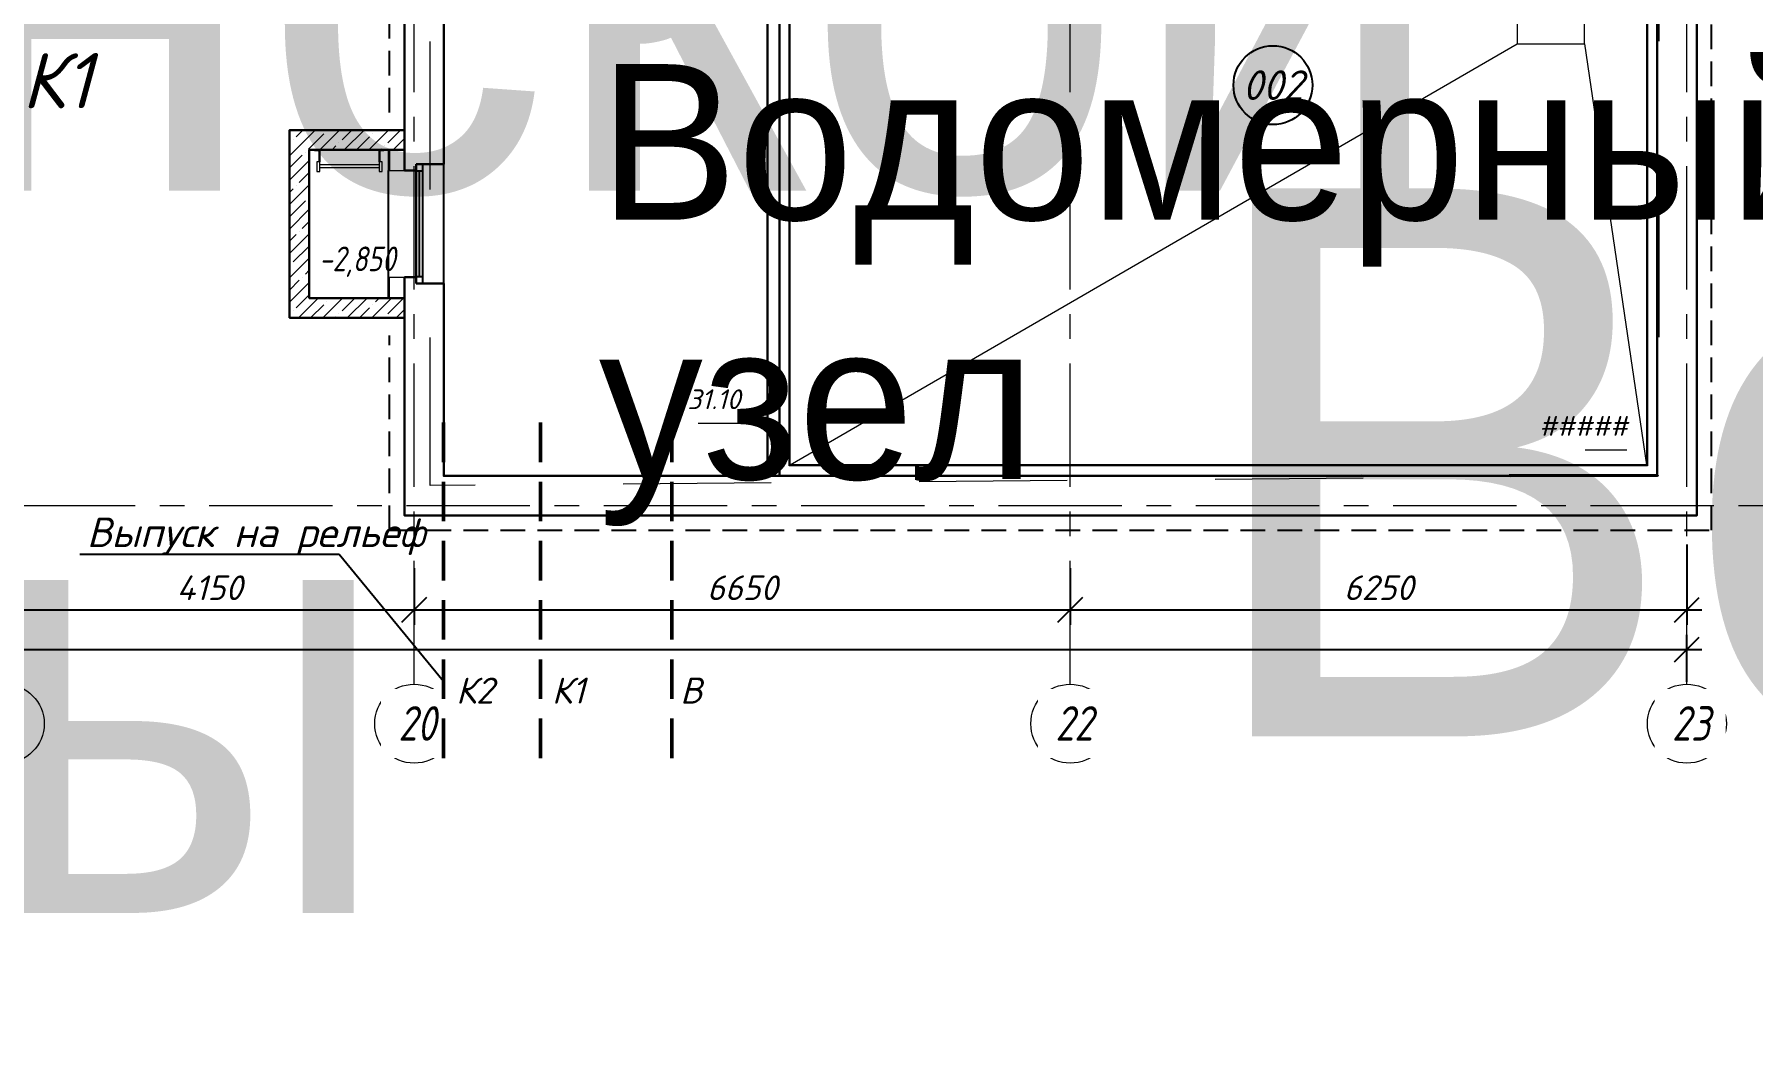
# Model space of a CAD drawing. Header units: millimetres. Extents: x -9096648 to 8741128, y -70248 to 735163.
# Drawn here: x -160139 to -142723, y -70248 to -60020 of the extents above; entities that cross this region are included whole.
import ezdxf
from ezdxf import colors
from ezdxf.entities.mleader import LeaderData, LeaderLine
from ezdxf.enums import TextEntityAlignment as Align
from ezdxf.math import Vec2, Vec3

# ---------------------------------------------------------------- set-up
doc = ezdxf.new("R2018")
doc.units = ezdxf.units.MM
for name, pattern in [('ADSK_Скрыто', [6, 3, -3]), ('CENTER', [2, 1.25, -0.25, 0.25, -0.25]), ('HIDDEN', [6, 4, -2]), ('TRATTEGGIATA', [0.75, 0.5, -0.25])]:
    doc.linetypes.add(name, pattern=pattern)
doc.layers.get('Defpoints').update_dxf_attribs({"color": 6})
doc.layers.add('25. ЗАЛИВКА ЗОН', color=7, linetype='Continuous', lineweight=0, transparency=0.2)
for name, color, linetype, lineweight in [('_Скрыто_', 7, 'ADSK_Скрыто', 9), ('АР_Маркер экспликации', 239, 'Continuous', 13), ('АР_МосжилНии_Стены', 202, 'Continuous', 30), ('АР_Номер помещения', 1, 'Continuous', 25), ('АР_Оси', 193, 'Continuous', 9), ('АР_Оси размеры', 164, 'Continuous', 9), ('АР_Отметки', 250, 'Continuous', 15), ('АР_Перегородки кирпич', 244, 'Continuous', 30), ('АР_Помещения_площадь', 19, 'Continuous', 9), ('АР_Размеры', 175, 'Continuous', 9), ('АР_Сети', 250, 'Continuous', 30), ('АР_Сущ Несущая стена', 202, 'Continuous', 30), ('АР_тонкая линия', 250, 'Continuous', 0), ('АР_Штриховка монолит', 250, 'Continuous', 9), ('Подвал', 250, 'Continuous', 30), ('Специальное оборудование', 7, 'Continuous', 9), ('СТЕНЫ несущие ЛИДЕР', 7, 'Continuous', 30)]:
    doc.layers.add(name, color=color, linetype=linetype, lineweight=lineweight)
doc.layers.add('АР_Названия помещений', color=124, linetype='Continuous', lineweight=5, plot=False)
doc.layers.add('АР_новое окно', color=160, linetype='Continuous')
doc.layers.add('АР_Таблицы', color=250, linetype='Continuous')
doc.styles.add('ISOCPEUR', font='isocpeui.ttf', dxfattribs={"height": 250})
doc.styles.get("Standard").update_dxf_attribs({"font": 'arial.ttf'})
doc.styles.add('ГОСТ 2.304', font='isocpeur.ttf', dxfattribs={"width": 0.7})
doc.dimstyles.new('СПДС', dxfattribs={"dimscale": 100, "dimtxt": 2.5, "dimasz": 2.5, "dimexe": 1.5, "dimexo": 0, "dimgap": 1, "dimtad": 1, "dimdec": 0, "dimrnd": 1, "dimtxsty": 'ГОСТ 2.304', "dimblk": 'OBLIQUE', "dimcen": 2.5, "dimdle": 1.5, "dimadec": 0, "dimazin": 2, "dimtfac": 0.75, "dimtdec": 0, "dimtmove": 1, "dimatfit": 3, "dimfxl": 1, "dimtolj": 1, "dimarcsym": 1})

# ---------------------------------------------------------------- blocks, each defined once
blk = doc.blocks.new('*U1984')
at = {"layer": 'АР_новое окно', "color": 8, "lineweight": 20}
for p, q in [((0, 1210), (-70, 1210)), ((0, 0), (-70, 0))]:
    blk.add_line(p, q, dxfattribs=at)
at = {"layer": 'АР_новое окно', "color": 8}
for p, q in [((-70, 1210), (-70, 0)), ((-70, 0), (-70, 1210)), ((0, 1140), (-70, 1140)), ((-35, 1140), (-35, 70)), ((0, 1210), (0, 0)), ((0, 70), (-70, 70))]:
    blk.add_line(p, q, dxfattribs=at)
blk = doc.blocks.new('_Oblique')
at = {"color": 8, "linetype": 'ByBlock', "lineweight": -2}
blk.add_line((-0.5, -0.5), (0.5, 0.5), dxfattribs=at)
blk = doc.blocks.new('*D2758')
at = {"layer": 'Defpoints', "color": 0, "ltscale": 100, "transparency": 16777216}
for p in [(-160439, -65431), (-156289, -65431), (-156289, -65853)]:
    blk.add_point(p, dxfattribs=at)
at = {"layer": 'АР_Оси размеры', "color": 8, "lineweight": -2, "ltscale": 100, "transparency": 16777216}
for p, q in [((-160439, -65431), (-160439, -66003)), ((-156289, -65431), (-156289, -66003)), ((-160589, -65853), (-156139, -65853))]:
    blk.add_line(p, q, dxfattribs=at)
at = {"layer": 'АР_Оси размеры', "color": 8, "lineweight": -2, "ltscale": 100, "transparency": 16777216, "xscale": 250, "yscale": 250, "zscale": 250, "rotation": 180}
blk.add_blockref('_Oblique', (-160439, -65853), dxfattribs=at)
at = {"layer": 'АР_Оси размеры', "color": 8, "lineweight": -2, "ltscale": 100, "transparency": 16777216, "xscale": 250, "yscale": 250, "zscale": 250}
blk.add_blockref('_Oblique', (-156289, -65853), dxfattribs=at)
at = {"layer": 'АР_Оси размеры', "color": 8, "ltscale": 100, "transparency": 16777216, "insert": (-158364, -65628), "char_height": 250, "attachment_point": 5, "style": 'ISOCPEUR'}
blk.add_mtext('\\A1;4150', dxfattribs=at)
blk = doc.blocks.new('*D2759')
at = {"layer": 'Defpoints', "color": 0, "ltscale": 100, "transparency": 16777216}
for p in [(-156289, -65431), (-149639, -65431), (-149639, -65853)]:
    blk.add_point(p, dxfattribs=at)
at = {"layer": 'АР_Оси размеры', "color": 8, "lineweight": -2, "ltscale": 100, "transparency": 16777216}
for p, q in [((-156289, -65431), (-156289, -66003)), ((-149639, -65431), (-149639, -66003)), ((-156439, -65853), (-149489, -65853))]:
    blk.add_line(p, q, dxfattribs=at)
at = {"layer": 'АР_Оси размеры', "color": 8, "lineweight": -2, "ltscale": 100, "transparency": 16777216, "xscale": 250, "yscale": 250, "zscale": 250, "rotation": 180}
blk.add_blockref('_Oblique', (-156289, -65853), dxfattribs=at)
at = {"layer": 'АР_Оси размеры', "color": 8, "lineweight": -2, "ltscale": 100, "transparency": 16777216, "xscale": 250, "yscale": 250, "zscale": 250}
blk.add_blockref('_Oblique', (-149639, -65853), dxfattribs=at)
at = {"layer": 'АР_Оси размеры', "color": 8, "ltscale": 100, "transparency": 16777216, "insert": (-152964, -65628), "char_height": 250, "attachment_point": 5, "style": 'ISOCPEUR'}
blk.add_mtext('\\A1;6650', dxfattribs=at)
blk = doc.blocks.new('*D2760')
at = {"layer": 'Defpoints', "color": 0, "ltscale": 100, "transparency": 16777216}
for p in [(-143389, -65191), (-149639, -65431), (-143389, -65853)]:
    blk.add_point(p, dxfattribs=at)
at = {"layer": 'АР_Оси размеры', "color": 8, "lineweight": -2, "ltscale": 100, "transparency": 16777216}
for p, q in [((-143389, -65191), (-143389, -66003)), ((-149639, -65431), (-149639, -66003)), ((-149789, -65853), (-143239, -65853))]:
    blk.add_line(p, q, dxfattribs=at)
at = {"layer": 'АР_Оси размеры', "color": 8, "lineweight": -2, "ltscale": 100, "transparency": 16777216, "xscale": 250, "yscale": 250, "zscale": 250, "rotation": 180}
blk.add_blockref('_Oblique', (-149639, -65853), dxfattribs=at)
at = {"layer": 'АР_Оси размеры', "color": 8, "lineweight": -2, "ltscale": 100, "transparency": 16777216, "xscale": 250, "yscale": 250, "zscale": 250}
blk.add_blockref('_Oblique', (-143389, -65853), dxfattribs=at)
at = {"layer": 'АР_Оси размеры', "color": 8, "ltscale": 100, "transparency": 16777216, "insert": (-146514, -65628), "char_height": 250, "attachment_point": 5, "style": 'ISOCPEUR'}
blk.add_mtext('\\A1;6250', dxfattribs=at)
blk = doc.blocks.new('*D2762')
at = {"layer": 'Defpoints', "color": 0, "ltscale": 100, "transparency": 16777216}
for p in [(-143389, -66255), (-211804, -66581), (-143389, -66581)]:
    blk.add_point(p, dxfattribs=at)
at = {"layer": 'АР_Оси размеры', "color": 8, "lineweight": -2, "ltscale": 100, "transparency": 16777216}
for p, q in [((-211804, -66581), (-211804, -66105)), ((-143389, -66581), (-143389, -66105)), ((-211954, -66255), (-143239, -66255))]:
    blk.add_line(p, q, dxfattribs=at)
at = {"layer": 'АР_Оси размеры', "color": 8, "lineweight": -2, "ltscale": 100, "transparency": 16777216, "xscale": 250, "yscale": 250, "zscale": 250, "rotation": 180}
blk.add_blockref('_Oblique', (-211804, -66255), dxfattribs=at)
at = {"layer": 'АР_Оси размеры', "color": 8, "lineweight": -2, "ltscale": 100, "transparency": 16777216, "xscale": 250, "yscale": 250, "zscale": 250}
blk.add_blockref('_Oblique', (-143389, -66255), dxfattribs=at)
at = {"layer": 'АР_Оси размеры', "color": 8, "ltscale": 100, "transparency": 16777216, "insert": (-177596, -66030), "char_height": 250, "attachment_point": 5, "style": 'ISOCPEUR'}
blk.add_mtext('\\A1;68415', dxfattribs=at)
blk = doc.blocks.new('*U2121')
at = {"layer": 'АР_Номер помещения', "color": 8}
blk.add_circle((-8971, 4692), 400, dxfattribs=at)
at = {"layer": 'АР_Помещения_площадь', "color": 8}
blk.add_line((-5383, 992), (-5806, 992), dxfattribs=at)
at = {"color": 8, "style": 'ISOCPEUR', "flags": 1}
blk.add_attdef('КАТЕГОРИЯ', (-499, -2092), '', height=250, dxfattribs=at)
at = {"layer": 'АР_Номер помещения', "color": 8, "style": 'ISOCPEUR'}
blk.add_attdef('НОМЕР_ПОМЕЩЕНИЯ', text='', height=300, dxfattribs=at).set_placement((-8971, 4692), align=Align.MIDDLE_CENTER)
at = {"layer": 'АР_Помещения_площадь', "color": 8, "style": 'ISOCPEUR'}
blk.add_attdef('ПЛОЩАДЬ_ПОМЕЩЕНИЯ', text='', height=200, dxfattribs=at).set_placement((-5379, 1238), align=Align.MIDDLE_RIGHT)
at = {"layer": 'АР_Помещения_площадь', "color": 8, "lineweight": 30, "flags": 104}
blk.add_attdef('ИМЯ_ПОМЕЩЕНИЯ', text='', height=100, dxfattribs=at).set_placement((158, 1217), align=Align.MIDDLE_CENTER)
blk = doc.blocks.new('*U2129')
at = {"layer": 'АР_Номер помещения', "color": 8}
blk.add_circle((-16365, 1384), 400, dxfattribs=at)
at = {"layer": 'АР_Помещения_площадь', "color": 8}
blk.add_line((-15002, -5966), (-15424, -5966), dxfattribs=at)
at = {"color": 8, "style": 'ISOCPEUR', "flags": 1}
blk.add_attdef('КАТЕГОРИЯ', (-499, -2092), '', height=250, dxfattribs=at)
at = {"layer": 'АР_Номер помещения', "color": 8, "style": 'ISOCPEUR'}
blk.add_attdef('НОМЕР_ПОМЕЩЕНИЯ', text='', height=300, dxfattribs=at).set_placement((-16365, 1384), align=Align.MIDDLE_CENTER)
at = {"layer": 'АР_Помещения_площадь', "color": 8, "lineweight": 30, "flags": 104}
blk.add_attdef('ИМЯ_ПОМЕЩЕНИЯ', text='', height=100, dxfattribs=at).set_placement((158, 1217), align=Align.MIDDLE_CENTER)
at = {"layer": 'АР_Помещения_площадь', "color": 8, "style": 'ISOCPEUR'}
blk.add_attdef('ПЛОЩАДЬ_ПОМЕЩЕНИЯ', text='', height=200, dxfattribs=at).set_placement((-14997, -5720), align=Align.MIDDLE_RIGHT)
blk = doc.blocks.new('*U2128')
at = {"color": 8, "style": 'ISOCPEUR', "flags": 1}
blk.add_attdef('КАТЕГОРИЯ', (-499, -2092), '', height=250, dxfattribs=at)
at = {"layer": 'АР_Номер помещения', "color": 8, "style": 'ISOCPEUR'}
blk.add_attdef('НОМЕР_ПОМЕЩЕНИЯ', text='', height=300, dxfattribs=at).set_placement((-21182, 10652), align=Align.MIDDLE_CENTER)
at = {"layer": 'АР_Помещения_площадь', "color": 8, "style": 'ISOCPEUR'}
blk.add_attdef('ПЛОЩАДЬ_ПОМЕЩЕНИЯ', text='', height=200, dxfattribs=at).set_placement((-19985, 7681), align=Align.MIDDLE_RIGHT)
at = {"layer": 'АР_Помещения_площадь', "color": 8, "lineweight": 30, "flags": 104}
blk.add_attdef('ИМЯ_ПОМЕЩЕНИЯ', text='', height=100, dxfattribs=at).set_placement((158, 1217), align=Align.MIDDLE_CENTER)
blk = doc.blocks.new('_DotSmall')
at = {"color": 8, "linetype": 'ByBlock', "const_width": 0.5}
blk.add_lwpolyline([(-0.0625, 0, 1), (0.0625, 0, 1)], format="xyb", close=True, dxfattribs=at)
blk = doc.blocks.new('A$Ca06df97f')
at = {"layer": 'АР_Штриховка монолит', "ltscale": 100}
h = blk.add_hatch(dxfattribs=at)
h.set_pattern_fill('ANSI35', color=8, scale=700)
h.set_pattern_definition([(45, (159279.02, -58539.83), (-123.74369, 123.74369), []), (45, (159402.76, -58539.83), (-123.74369, 123.74369), [218.75, -43.75, 0, -43.75])])
h.paths.add_polyline_path([(447, -1232), (447, 270), (-512, 270), (-512, 470), (647, 470), (647, -1432), (-512, -1432), (-512, -1232)])
at = {"layer": 'АР_Сущ Несущая стена', "color": 8, "ltscale": 100, "elevation": -1}
for points in [[(-512, 470), (647, 470), (647, -1432), (-512, -1432)], [(-352, 270), (447, 270), (447, -1232), (-352, -1232)]]:
    blk.add_lwpolyline(points, dxfattribs=at)
at = {"layer": 'СТЕНЫ несущие ЛИДЕР', "color": 8, "ltscale": 100, "elevation": -1}
blk.add_lwpolyline([(-512, 270), (447, 270), (447, -1232), (-512, -1232)], dxfattribs=at)
blk = doc.blocks.new('A$C2f68ead5')
at = {"layer": 'Специальное оборудование', "color": 8}
for p, q in [((-22, 112), (-22, 121)), ((-22, 121), (32, 121)), ((23, 112), (-22, 112)), ((32, 0), (0, 0)), ((0, 0), (0, -97)), ((23, 0), (23, 112)), ((32, 121), (32, 0)), ((32, -97), (32, 0)), ((632, 121), (679, 121)), ((632, 0), (632, 121)), ((663, 0), (632, 0)), ((632, 0), (632, -97)), ((679, 112), (640, 112)), ((640, 112), (640, 0)), ((663, -97), (663, 0)), ((679, 121), (679, 112)), ((0, -97), (32, -97)), ((632, -32), (32, -32)), ((32, -58), (632, -58)), ((632, -97), (663, -97))]:
    blk.add_line(p, q, dxfattribs=at)

msp = doc.modelspace()

# ---------------------------------------------------------------- linework, layer by layer
at = {"color": 8, "linetype": 'TRATTEGGIATA', "ltscale": 500}
for p, q in [((-143138.42, -65044.32), (-143138.44, -58260.42)), ((-156538.67, -60810.49), (-156538.67, -58694.32)), ((-156538.67, -65044.32), (-156538.67, -63071.7)), ((-156538.72, -65044.32), (-143138.42, -65044.32))]:
    msp.add_line(p, q, dxfattribs=at)
at = {"layer": '25. ЗАЛИВКА ЗОН', "color": 8, "lineweight": 13, "ltscale": 500}
for points in [[(-156388.85, -61190.49), (-156552.78, -61190.49), (-156552.78, -61400.7), (-156388.85, -61400.7)], [(-156388.85, -61190.49), (-156552.78, -61190.49), (-156552.78, -61400.7), (-156388.85, -61400.7)], [(-156388.85, -61190.49), (-156539.4, -61190.49), (-156539.4, -61400.7), (-156388.85, -61400.7)], [(-156388.85, -61190.49), (-156539.4, -61190.49), (-156539.4, -61400.7), (-156388.85, -61400.7)], [(-156388.85, -62691.7), (-156552.78, -62691.7), (-156552.78, -62481.49), (-156388.85, -62481.49)], [(-156388.85, -62691.7), (-156552.78, -62691.7), (-156552.78, -62481.49), (-156388.85, -62481.49)], [(-156388.85, -62691.7), (-156539.4, -62691.7), (-156539.4, -62481.49), (-156388.85, -62481.49)], [(-156388.85, -62691.7), (-156539.4, -62691.7), (-156539.4, -62481.49), (-156388.85, -62481.49)]]:
    msp.add_lwpolyline(points, close=True, dxfattribs=at)
at = {"layer": '_Скрыто_', "color": 8, "lineweight": 13, "ltscale": 500}
for points in [[(-195042.1, -33832.36), (-160645.37, -33832.36), (-160645.37, -36797.17), (-162021.65, -36797.17), (-162021.65, -37728.67), (-150228.36, -37728.67), (-150233.19, -55597.19), (-143672.04, -55589.99), (-143672.04, -64493.34), (-156127.24, -64593.34), (-156127.24, -54615.53), (-160262.64, -54615.53), (-160262.64, -48533.11), (-191269.25, -48533.11), (-191269.25, -58149.76), (-198406.25, -58149.76), (-198434.71, -36768.96), (-199914.04, -36768.96), (-199914.04, -28704.32), (-195034.04, -28704.32), (-195042.1, -33832.36)], [(-199914.04, -28704.32), (-195034.04, -28704.32), (-195033.66, -33868.03), (-160540.19, -33868.03), (-160540.19, -36914), (-161175.66, -36914), (-161175.66, -38224.32), (-160138.7, -38224.32), (-160138.7, -37956.75), (-150280.66, -37956.76), (-150278.82, -55620.41), (-143688.96, -55688.96), (-143690.58, -64483.34), (-152587.37, -64494), (-155989.66, -64494), (-155989.66, -54321.23), (-160162.64, -54321.23), (-160152.64, -48570.5), (-191324.02, -48570.5), (-191324.02, -57909.65), (-198778.67, -57909.65), (-198778.67, -36807.59), (-199914.04, -36807.59), (-199914.04, -28704.32)]]:
    msp.add_lwpolyline(points, dxfattribs=at)
at = {"layer": 'АР_МосжилНии_Стены', "color": 8, "ltscale": 100}
for p, q in [((-155988.67, -61336.15), (-155988.67, -58544.32)), ((-156269.76, -61401.15), (-156388.67, -61401.15)), ((-156269.76, -61336.15), (-155988.67, -61336.15)), ((-156269.76, -61401.15), (-156269.76, -61336.15)), ((-156269.76, -62481.04), (-156388.67, -62481.04)), ((-156269.76, -62546.04), (-156269.76, -62481.04)), ((-156269.76, -62546.04), (-155988.67, -62546.04))]:
    msp.add_line(p, q, dxfattribs=at)
for points in [[(-177658.67, -53354.32), (-164268.67, -53354.32), (-164268.67, -58544.32), (-156388.67, -58544.32), (-156388.67, -61401.15)], [(-156388.67, -62481.04), (-156388.67, -64894.32), (-143288.3, -64894.32), (-143288.3, -57669.75)], [(-143689.16, -57734.75), (-143689.16, -64494), (-155989.66, -64494), (-155989.66, -62546.04)]]:
    msp.add_lwpolyline(points, dxfattribs=at)
at = {"layer": 'АР_новое окно', "color": 8}
for p, q in [((-156552.96, -61401.15), (-156552.96, -62481.04)), ((-156552.78, -61401.15), (-156552.78, -62481.04)), ((-155988.67, -62546.04), (-155988.67, -61336.15))]:
    msp.add_line(p, q, dxfattribs=at)
at = {"layer": 'АР_Оси', "color": 8, "linetype": 'CENTER', "ltscale": 1000}
for p, q in [((-156288.85, -66605.59), (-156288.85, -32298.11)), ((-149638.85, -66605.59), (-149638.85, -32298.11)), ((-143388.85, -66605.59), (-143388.85, -32298.11)), ((-224367.61, -64794.32), (-140770.44, -64794.32))]:
    msp.add_line(p, q, dxfattribs=at)
at = {"layer": 'АР_Оси', "color": 8, "ltscale": 0.5}
for centre in [(-160438.85, -67005.59), (-156288.85, -67005.59), (-149638.85, -67005.59), (-143388.85, -67005.59)]:
    msp.add_circle(centre, 400, dxfattribs=at)
at = {"layer": 'АР_Перегородки кирпич', "color": 8, "linetype": 'Continuous', "ltscale": 100}
msp.add_lwpolyline([(-152587.37, -58544.32), (-152707.57, -58544.32), (-152707.57, -64494), (-152587.37, -64494)], close=True, dxfattribs=at)
at = {"layer": 'АР_Сети', "color": 8, "linetype": 'HIDDEN', "lineweight": 50, "ltscale": 100}
for p, q in [((-155009.98, -63953.86), (-155009.98, -67404.41)), ((-153678.18, -63953.86), (-153678.18, -67404.41))]:
    msp.add_line(p, q, dxfattribs=at)
at = {"layer": 'АР_Таблицы', "color": 8, "ltscale": 100}
msp.add_line((-157049.67, -65292.36), (-159677.46, -65292.36), dxfattribs=at)
at = {"layer": 'АР_тонкая линия', "color": 8, "ltscale": 500, "elevation": -1.38}
for points in [[(-143789.16, -57734.79), (-143789.16, -64393.34), (-152487.37, -64393.34), (-152487.37, -58640.17), (-149535.38, -58640.17), (-149537.55, -57392.5)], [(-143799.16, -57734.79), (-143799.16, -64383.34), (-152477.37, -64383.34), (-152477.37, -58650.17), (-149525.37, -58650.17), (-149527.52, -57392.48)]]:
    msp.add_lwpolyline(points, dxfattribs=at)
at = {"layer": 'Подвал', "color": 8, "lineweight": 13, "ltscale": 500}
for p, q in [((-152477.37, -64383.34, -1.38), (-145110, -60115.33)), ((-144425.61, -60115.33, 1.38), (-143799.16, -64383.34, -1.38))]:
    msp.add_line(p, q, dxfattribs=at)
msp.add_lwpolyline([(-145110, -60115.33), (-144425.61, -60115.33), (-144425.61, -59313.61), (-145110, -59313.61)], close=True, dxfattribs=at)
at = {"layer": 'СТЕНЫ несущие ЛИДЕР', "color": 8, "ltscale": 100}
msp.add_lwpolyline([(-156388.85, -61190.49), (-157352.25, -61190.49), (-157352.25, -62691.7), (-156388.85, -62691.7)], dxfattribs=at)

# ---------------------------------------------------------------- block references
at = {"layer": 'АР_Маркер экспликации', "color": 8}
ref = msp.add_blockref('*U2129', (-137985.38, -57997.95), dxfattribs=at)
ref.add_attrib('НОМЕР_ПОМЕЩЕНИЯ', '004', dxfattribs={"layer": 'АР_Номер помещения', "color": 8, "height": 300, "style": 'ISOCPEUR'}).set_placement((-154350.39, -56614.4), align=Align.MIDDLE_CENTER)
lines = msp.add_mtext('Водомерный узел', dxfattribs={"layer": 'АР_Названия помещений', "color": 8, "insert": (-154418, -60321.82), "char_height": 1576.7822, "width": 926.94, "attachment_point": 1})
ref.add_attrib('ИМЯ_ПОМЕЩЕНИЯ', '', (-154418, -60321.82), dxfattribs={"flags": 104}).embed_mtext(lines)
ref.add_attrib('ПЛОЩАДЬ_ПОМЕЩЕНИЯ', '31.10', dxfattribs={"layer": 'АР_Помещения_площадь', "color": 8, "height": 200, "style": 'ISOCPEUR'}).set_placement((-152982.47, -63717.71), align=Align.MIDDLE_RIGHT)
at = {"layer": 'АР_новое окно', "color": 8, "xscale": -1, "rotation": 180}
msp.add_blockref('*U1984', (-156199.76, -61336.15), dxfattribs=at)
at = {"layer": 'АР_Размеры', "color": 8, "lineweight": 13, "ltscale": 500, "rotation": 180}
msp.add_blockref('A$Ca06df97f', (-156905.55, -62422.02, 1.38), dxfattribs=at)
at = {"layer": 'АР_Размеры', "color": 8, "lineweight": 13, "ltscale": 500}
msp.add_blockref('A$C2f68ead5', (-157276.11, -61311.29), dxfattribs=at)

# ---------------------------------------------------------------- texts
at = {"layer": 'АР_Сети', "color": 8, "ltscale": 10, "style": 'ISOCPEUR'}
for s, height, p in [('К1', 560, (-160266.71, -60768.6)), ('К1', 263.819, (-154894, -66802.07)), ('В', 263.82, (-153592.93, -66802.07))]:
    msp.add_text(s, height=height, dxfattribs=at).set_placement(p)
at = {"layer": 'АР_Таблицы', "color": 8, "ltscale": 100, "insert": (-159607.08, -65107.35), "char_height": 300, "width": 7500, "attachment_point": 4, "style": 'ISOCPEUR'}
msp.add_mtext('Выпуск на рельеф', dxfattribs=at)

# ---------------------------------------------------------------- dimensions: what is measured, and where the dimension line sits
at = {"layer": 'АР_Оси размеры', "color": 8, "ltscale": 100}
for base, p1, p2, picture, middle in [((-143388.85, -65852.92), (-149638.85, -65430.78), (-143388.85, -65191.39), '*D2760', (-146513.85, -65627.92)), ((-156288.85, -65852.92), (-160438.85, -65430.78), (-156288.85, -65430.78), '*D2758', (-158363.85, -65627.92)), ((-149638.85, -65852.92), (-156288.85, -65430.78), (-149638.85, -65430.78), '*D2759', (-152963.85, -65627.92))]:
    dim = msp.add_linear_dim(base=base, p1=p1, p2=p2, dimstyle='СПДС', override={"dimtxsty": 'ISOCPEUR', "dimclrd": 8, "dimclre": 8, "dimclrt": 8}, dxfattribs=at)
    dim.commit()
    dim.dimension.update_dxf_attribs({"geometry": picture, "text_midpoint": middle})

# ---------------------------------------------------------------- leaders
at = {"layer": 'АР_Отметки', "color": 8}
ml = msp.add_multileader_mtext('Standard', dxfattribs=at)
ml.set_content('{\\W0.8;-2,850}', color=8, style='ISOCPEUR')
ml.set_leader_properties(color=8, linetype='Continuous', lineweight=-1)
ml.set_arrow_properties(name='DOTSMALL')
ml.build(insert=Vec2(0, 0))
ml.multileader.update_dxf_attribs({"has_text_frame": 1, "text_left_attachment_type": 4, "text_right_attachment_type": 4, "dogleg_length": 100, "arrow_head_size": 180})
ctx = ml.context
ctx.base_point, ctx.char_height, ctx.arrow_head_size, ctx.landing_gap_size, ctx.plane_origin = Vec3(-157302.55, -62503.24, -0.37), 250, 180, 50, Vec3(-157328.91, -63697.07, -0.37)
ctx.left_attachment, ctx.right_attachment = 4, 4
notes = []
notes.append((ctx, [(0, (0, 0, 0), (0, 0), (1, 0), 1, [])]))
ctx.mtext.insert, ctx.mtext.width, ctx.mtext.defined_height, ctx.mtext.line_spacing_style, ctx.mtext.flow_direction = Vec3(-157252.55, -62169.91, -0.37), 769.989, 343.89, 2, 5
for ctx, leaders in notes:
    for number, flags, end, landing, length, lines in leaders:
        leader = LeaderData()
        leader.index, (leader.has_last_leader_line, leader.has_dogleg_vector, leader.attachment_direction) = number, flags
        leader.last_leader_point, leader.dogleg_vector, leader.dogleg_length = Vec3(end), Vec3(landing), length
        for number, points, colour, breaks in lines:
            line = LeaderLine()
            line.index, line.vertices, line.color, line.breaks = number, Vec3.list(points), colors.encode_raw_color(colour), breaks
            leader.lines.append(line)
        ctx.leaders.append(leader)

# ---------------------------------------------------------------- next in the draw order: texts
at = {"layer": 'АР_Оси', "color": 8, "char_height": 350, "attachment_point": 1, "line_spacing_factor": 1.149209, "style": 'ISOCPEUR', "bg_fill": 2}
for s, insert, width in [('{\\W0.8;20}', (-156450.14, -66827.81), 392.5608), ('{\\W0.8;22}', (-149790.19, -66827.81), 520.8904), ('{\\W0.8;23}', (-143540.28, -66827.81), 370.7624)]:
    msp.add_mtext(s, dxfattribs=dict(at, insert=insert, width=width))

# ---------------------------------------------------------------- next in the draw order: linework, layer by layer
at = {"layer": 'АР_Сети', "color": 8, "linetype": 'HIDDEN', "lineweight": 50, "ltscale": 100}
msp.add_line((-155990.26, -63953.86), (-155990.26, -67419.07), dxfattribs=at)
at = {"layer": 'АР_Таблицы', "color": 8, "ltscale": 100}
msp.add_line((-155990.26, -66577.08), (-157049.67, -65292.36), dxfattribs=at)

# ---------------------------------------------------------------- next in the draw order: block references
at = {"layer": 'АР_Маркер экспликации', "color": 8}
ref = msp.add_blockref('*U2128', (-160090.43, -51459.81), dxfattribs=at)
lines = msp.add_mtext('Защитное помещение гражданской обороны', dxfattribs={"layer": 'АР_Названия помещений', "color": 8, "insert": (-180388.34, -42568.87), "char_height": 4391.6661, "width": 926.94, "attachment_point": 1})
ref.add_attrib('ИМЯ_ПОМЕЩЕНИЯ', '', (-180388.34, -42568.87), dxfattribs={"flags": 104}).embed_mtext(lines)
ref = msp.add_blockref('*U2121', (-138613.87, -65226.46), dxfattribs=at)
ref.add_attrib('НОМЕР_ПОМЕЩЕНИЯ', '002', dxfattribs={"layer": 'АР_Номер помещения', "color": 8, "height": 300, "style": 'ISOCPEUR'}).set_placement((-147584.81, -60534.51), align=Align.MIDDLE_CENTER)
lines = msp.add_mtext('Венткамера', dxfattribs={"layer": 'АР_Названия помещений', "color": 8, "insert": (-148404.87, -61580.99), "char_height": 5552.794, "width": 926.94, "attachment_point": 1})
ref.add_attrib('ИМЯ_ПОМЕЩЕНИЯ', '', (-148404.87, -61580.99), dxfattribs={"flags": 104}).embed_mtext(lines)
ref.add_attrib('ПЛОЩАДЬ_ПОМЕЩЕНИЯ', '#####', dxfattribs={"layer": 'АР_Помещения_площадь', "color": 8, "height": 200, "style": 'ISOCPEUR'}).set_placement((-143992.47, -63988.27), align=Align.MIDDLE_RIGHT)

# ---------------------------------------------------------------- next in the draw order: texts
at = {"layer": 'АР_Сети', "color": 8, "ltscale": 10, "style": 'ISOCPEUR'}
msp.add_text('К2', height=263.819, dxfattribs=at).set_placement((-155864.95, -66802.07))

# ---------------------------------------------------------------- next in the draw order: dimensions: what is measured, and where the dimension line sits
at = {"layer": 'АР_Оси размеры', "color": 8, "ltscale": 100}
dim = msp.add_linear_dim(base=(-143388.85, -66255), p1=(-211803.85, -66580.59), p2=(-143388.85, -66580.59), dimstyle='СПДС', override={"dimtxsty": 'ISOCPEUR', "dimclrd": 8, "dimclre": 8, "dimclrt": 8}, dxfattribs=at)
dim.commit()
dim.dimension.update_dxf_attribs({"geometry": '*D2762', "text_midpoint": (-177596.35, -66030)})

doc.saveas('drawing.dxf')
